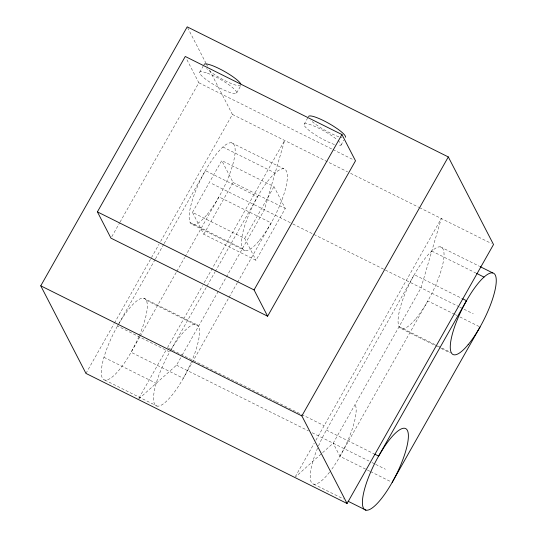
<?xml version="1.0" encoding="UTF-8"?>
<svg xmlns="http://www.w3.org/2000/svg" width="537" height="537" viewBox="0 0 537 537"><rect width="100%" height="100%" fill="white"/><g stroke="black" fill="none" stroke-linecap="round" stroke-linejoin="round"><path stroke-width="0.4" stroke-dasharray="2.69 2.01" d="M199.69 72.253L203.281 65.897M111.79 236.689L119.63 222.835M120.04 222.103L198.831 82.765L186.399 58.681M236.636 93.015L241.026 85.249A21.191 3.927 29.5 0 1 237.716 85.638L234.434 84.732A21.191 3.927 29.5 0 1 206.624 68.561M85.967 373.416L114.019 323.811M114.435 323.079L158.986 244.295M160.637 241.375L232.414 114.441L209.423 69.904M155.059 259.613L117.516 325.999L169.739 352.017A45.417 12.156 -63.5 0 0 156.509 405.912A45.417 12.156 -63.5 0 0 191.843 360.891M155.468 258.888L163.718 244.295M164.134 243.57L205.382 170.618L257.606 196.629L215.525 271.044M192.474 212.37L221.768 160.576L273.984 186.594L285.288 208.49L256.001 260.291L203.778 234.273L192.474 212.37L244.697 238.388L256.001 260.291M139.741 336.961L131.082 352.279L183.298 378.296L228.675 298.048M140.157 336.229L176.458 272.031M176.868 271.306L184.708 257.445M185.117 256.713L218.948 196.891L271.165 222.909L237.75 281.999M203.778 234.273L233.065 182.473L221.768 160.576M139.016 397.977L166.242 349.829M167.477 347.64L202.543 285.63M204.194 282.71L284.63 140.459L264.385 209.772L218.606 290.732M170.148 351.292L215.115 271.769M304.13 124.289L307.721 117.932M244.697 238.388L273.984 186.594M138.808 398.877L176.519 365.16L181.808 355.803M182.218 355.085L218.197 291.457M229.091 297.317L237.341 282.731M341.076 145.05L343.875 140.11M295.263 476.755L314.239 443.2M315.89 440.28L441.293 218.512L421.048 287.825L333.182 443.206L296.088 476.379M318.508 445.938A45.417 12.156 -63.5 0 1 326.402 430.07L414.269 274.682L462.008 298.471M339.901 456.235L342.572 451.543A45.417 12.156 -63.5 0 0 355.877 406.583L354.957 404.697M198.831 82.765L332.255 149.239M333.007 149.615L353.997 160.073M232.414 114.441L347.6 171.827M350.594 173.323L418.806 207.309M419.558 207.678L491.274 243.409M231.628 142.829L283.851 168.846M440.508 246.899L479.299 266.224M222.902 146.997L275.125 173.015M431.782 251.061L475.795 272.991M233.065 182.473L285.288 208.49M212.169 183.755L292.121 223.587M292.866 223.963L459.095 306.781M459.84 307.151L473.265 313.843M454.685 314.34L427.828 300.962L339.961 456.349A45.417 12.156 -63.5 0 1 330.04 471.54M455.43 314.716L456.92 315.454M459.907 316.944L480.051 326.979M190.199 222.6L242.422 248.618M399.078 326.671L437.125 345.627M437.87 345.996L451.302 352.688M192.702 224.674L244.926 250.692M401.582 328.745L440.374 348.077M441.119 348.446L450.073 352.903M143.762 298.216L195.985 324.234M146.265 300.29L198.489 326.308M168.229 348.01L275.414 401.414M276.166 401.79L300.901 414.114M301.653 414.49L324.14 425.693M326.402 430.07L374.141 453.859M176.519 365.16L308.446 430.882M312.192 432.755L368.986 461.048M371.973 462.538L374.954 464.022M375.705 464.398L385.398 469.224M369.805 471.218L339.961 456.349L333.182 443.206M370.55 471.587L391.433 481.991M103.97 357.32L156.193 383.337M104.836 380.062L157.059 406.079M313.715 484.132L343.559 499.001M187.588 27.595L205.98 63.225M206.362 63.963L207.51 66.192M338.008 140.493A21.191 3.927 29.5 0 1 337.766 145.446M334.484 144.534A21.191 3.927 29.5 0 1 316.206 135.425L311.916 132.565A21.191 3.927 29.5 0 1 306.177 123.711A21.191 3.927 29.5 0 1 329 133.914L333.289 136.774A21.191 3.927 29.5 0 1 336.847 139.492M342.156 137.673A21.191 3.927 29.5 0 1 340.297 137.21M338.874 136.76A21.191 3.927 29.5 0 1 320.596 127.658L316.313 124.799A21.191 3.927 29.5 0 1 310.587 120.134M170.974 349.869A45.417 12.156 -63.5 0 1 196.737 324.496A45.417 12.156 -63.5 0 1 192.165 360.132M329.543 472.184A45.417 12.156 -63.5 0 1 311.057 481.736A45.417 12.156 -63.5 0 1 318.179 446.703M138.969 336.41A45.417 12.156 -63.5 0 1 101.661 376.054A45.417 12.156 -63.5 0 1 132.021 305.358A45.417 12.156 -63.5 0 1 139.298 335.645M206.282 72.77L202.999 71.864A21.191 3.927 29.5 0 0 205.59 79.14A21.191 3.927 29.5 0 0 230.044 92.498L233.327 93.411A21.191 3.927 29.5 0 0 230.735 86.128A21.191 3.927 29.5 0 0 206.282 72.77M415.933 318.622A45.417 12.156 -63.5 0 0 443.012 248.973A45.417 12.156 -63.5 0 0 404.193 295.867A45.417 12.156 -63.5 0 0 415.933 318.622M259.277 240.569A45.417 12.156 -63.5 0 0 286.355 170.927A45.417 12.156 -63.5 0 0 247.53 217.814A45.417 12.156 -63.5 0 0 259.277 240.569M207.054 214.558A45.417 12.156 -63.5 0 0 234.132 144.909A45.417 12.156 -63.5 0 0 195.307 191.796A45.417 12.156 -63.5 0 0 207.054 214.558"/><path stroke-width="0.81" d="M40.758 285.825L187.205 26.85L448.308 156.938L493.516 244.53L347.07 503.505L85.967 373.416L40.758 285.825L301.861 415.913L347.07 503.505M97.405 211.873L185.272 56.486L341.935 134.539L355.494 160.818L267.627 316.206L110.964 238.153L97.405 211.873L254.068 289.926L267.627 316.206M254.068 289.926L341.935 134.539M301.861 415.913L448.308 156.938M392.185 482.367L480.051 326.979M480.051 266.6L492.731 272.917M476.547 273.367L484.005 277.079M462.753 298.841L466.485 300.7L378.619 456.088A45.417 12.156 -63.5 0 0 368.355 509.989A45.417 12.156 -63.5 0 0 406.59 447.912A45.417 12.156 -63.5 0 0 384.539 446.482L378.619 456.088L374.886 454.228M348.036 501.229L365.939 510.15M308.52 116.516A21.191 3.927 29.5 0 1 333.396 126.141L337.679 129.001A21.191 3.927 29.5 0 1 345.472 137.284M204.08 64.48A21.191 3.927 29.5 0 1 207.396 64.091L210.679 65.004A21.191 3.927 29.5 0 1 240.831 83.973M468.157 344.64A45.417 12.156 -63.5 0 0 495.235 274.991A45.417 12.156 -63.5 0 0 456.41 321.885A45.417 12.156 -63.5 0 0 468.157 344.64"/></g></svg>
